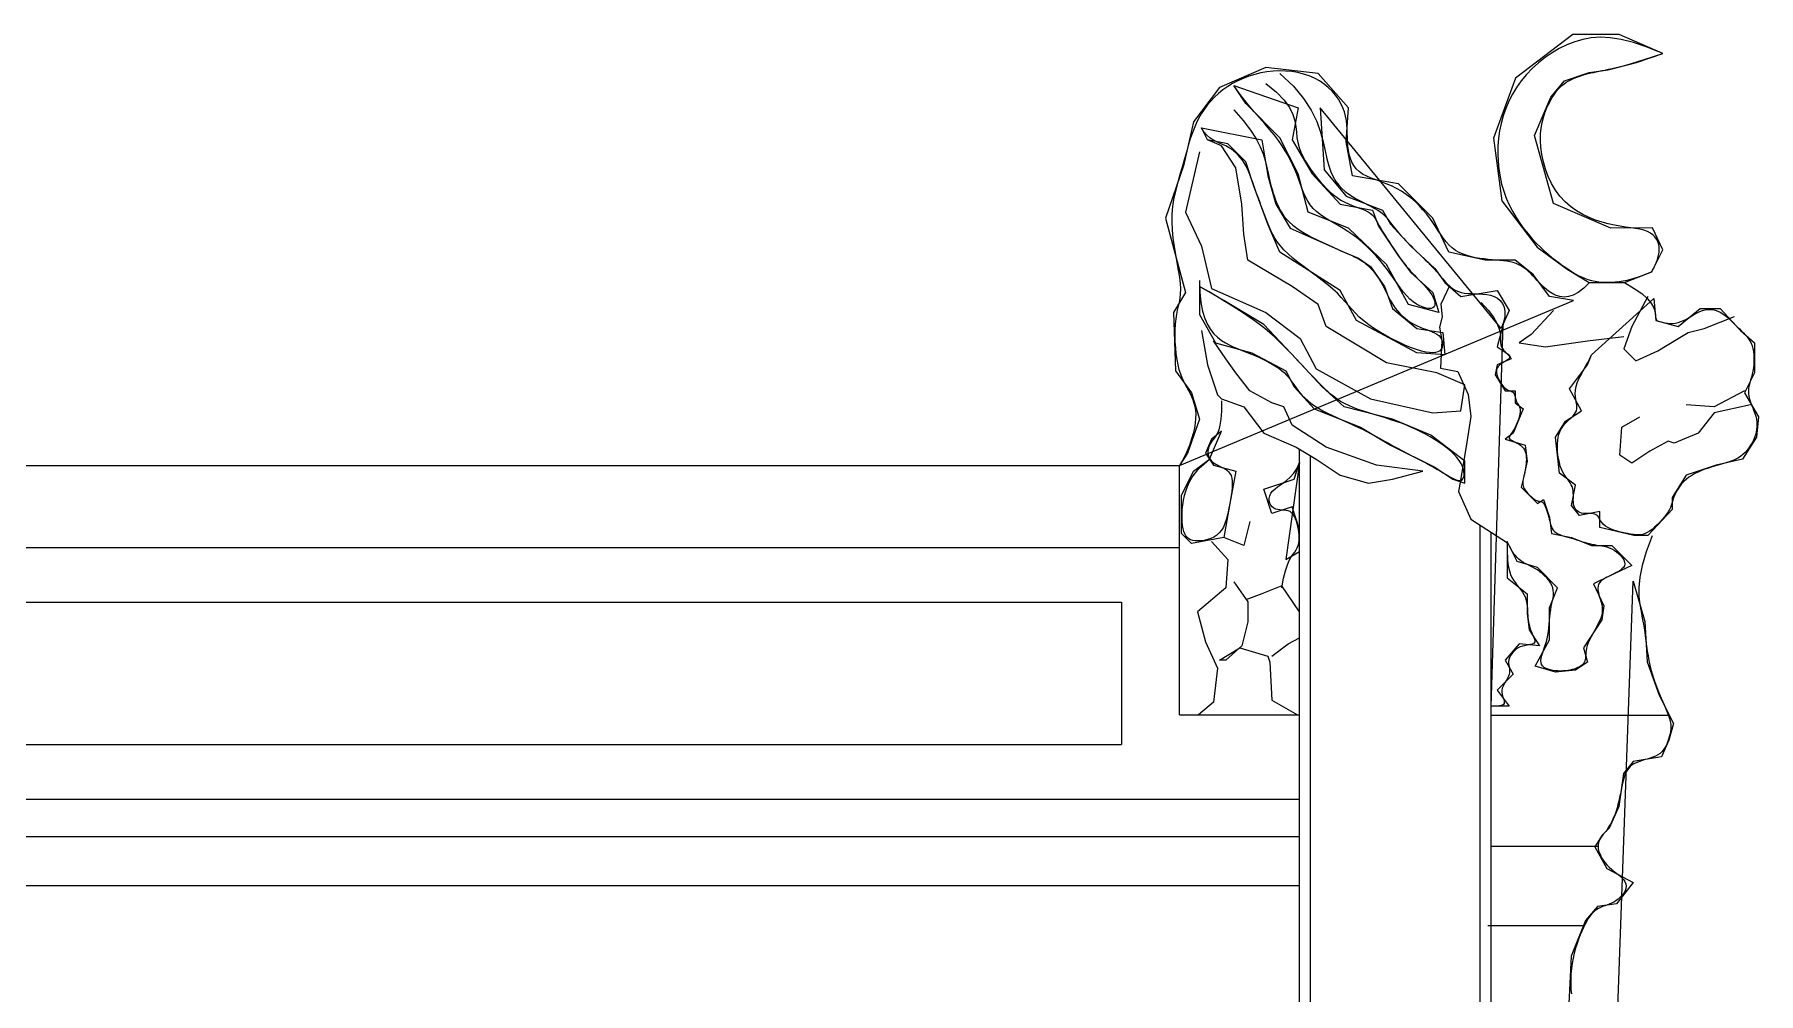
# Model space of a CAD drawing. Header units: metres. Extents: x 1194 to 8847, y 6454 to 12822.
# Drawn here: x 6130 to 7706, y 11945 to 12822 of the extents above; entities that cross this region are included whole.
import ezdxf

# ---------------------------------------------------------------- set-up
doc = ezdxf.new("R2010")
doc.units = ezdxf.units.M
for name, color, linetype in [('3', 3, 'Continuous'), ('4', 4, 'Continuous'), ('7', 7, 'Continuous')]:
    doc.layers.add(name, color=color, linetype=linetype)

msp = doc.modelspace()

# ---------------------------------------------------------------- linework, layer by layer
at = {"layer": '3'}
for p, q in [((7296.49, 11331.21), (7296.49, 12437.01)), ((7451.49, 11310.72), (7451.49, 12373.59)), ((2916.63, 12303.16), (7123.71, 12303.16)), ((7123.71, 12303.16), (7123.71, 12173.16)), ((7176.66, 12200.27), (7286.49, 12200.27)), ((7623.75, 12199.59), (7461.49, 12199.59)), ((2916.63, 12173.16), (7123.71, 12173.16)), ((2753.86, 12123.16), (7286.49, 12123.16)), ((2753.86, 12089.16), (7286.49, 12089.16)), ((7559.27, 12079.8), (7461.49, 12079.8)), ((2753.86, 12044.16), (7286.49, 12044.16)), ((7546.71, 12007.37), (7458.44, 12007.37))]:
    msp.add_line(p, q, dxfattribs=at)
for points in [[(7268.56, 12786.46), (7268.56, 12786.46), (7280.78, 12774.9), (7290.16, 12763.68), (7297.15, 12752.9), (7302.18, 12742.64), (7305.68, 12732.99), (7308.1, 12724.04), (7309.88, 12715.87), (7311.45, 12708.57), (7313.17, 12702.21), (7315.12, 12696.71), (7317.29, 12691.97), (7319.68, 12687.9), (7322.28, 12684.39), (7325.1, 12681.36), (7328.13, 12678.69), (7331.36, 12676.29), (7334.78, 12674.08), (7338.32, 12672.01), (7341.92, 12670.08), (7345.49, 12668.26), (7348.96, 12666.52), (7352.25, 12664.84), (7355.29, 12663.21), (7358.01, 12661.6), (7360.35, 12659.99), (7362.35, 12658.37), (7364.1, 12656.72), (7365.67, 12655.02), (7367.11, 12653.27), (7368.52, 12651.44), (7369.95, 12649.53), (7371.49, 12647.52), (7373.18, 12645.4), (7375.03, 12643.18), (7377.02, 12640.88), (7379.14, 12638.5), (7381.38, 12636.06), (7383.72, 12633.58), (7386.14, 12631.07), (7388.64, 12628.55), (7391.19, 12626.03), (7393.77, 12623.52), (7396.34, 12621.04), (7398.86, 12618.6), (7401.32, 12616.23), (7403.67, 12613.92), (7405.89, 12611.7), (7407.94, 12609.58), (7409.8, 12607.57), (7411.49, 12605.66), (7413.05, 12603.83), (7414.53, 12602.08), (7415.94, 12600.38), (7417.33, 12598.73), (7418.74, 12597.11), (7420.19, 12595.5), (7421.73, 12593.9), (7423.38, 12592.34), (7425.17, 12590.84), (7427.12, 12589.46), (7429.26, 12588.21), (7431.61, 12587.15), (7434.19, 12586.3), (7437.04, 12585.71), (7440.16, 12585.38), (7443.5, 12585.23), (7446.99, 12585.17), (7450.56, 12585.1), (7454.14, 12584.91), (7457.67, 12584.5), (7461.08, 12583.78), (7464.3, 12582.65), (7467.26, 12581.01), (7469.83, 12578.83), (7471.91, 12576.1), (7473.38, 12572.78), (7474.11, 12568.86), (7474, 12564.32), (7472.91, 12559.13), (7470.74, 12553.27), (7305.32, 12755.24), (7308.99, 12698.32), (7329.21, 12674.45), (7362.3, 12661.6), (7369.65, 12648.75), (7388.03, 12628.55), (7410.08, 12608.35), (7419.27, 12595.5), (7433.98, 12582.65), (7467.06, 12588.16), (7478.09, 12569.79), (7470.74, 12553.27)], [(7255.69, 12777.28), (7255.69, 12777.28), (7265.28, 12769.35), (7272.29, 12762.05), (7277.14, 12755.31), (7280.26, 12749.08), (7282.08, 12743.3), (7283.03, 12737.9), (7283.53, 12732.82), (7284.03, 12728.01), (7284.86, 12723.4), (7286.07, 12718.97), (7287.63, 12714.71), (7289.49, 12710.6), (7291.61, 12706.62), (7293.96, 12702.75), (7296.5, 12698.97), (7299.19, 12695.26), (7302.01, 12691.63), (7304.93, 12688.08), (7307.95, 12684.67), (7311.06, 12681.42), (7314.26, 12678.37), (7317.54, 12675.55), (7320.89, 12673.01), (7324.31, 12670.78), (7327.78, 12668.88), (7331.25, 12667.26), (7334.67, 12665.86), (7337.98, 12664.62), (7341.14, 12663.49), (7344.08, 12662.39), (7346.76, 12661.27), (7349.12, 12660.07), (7351.13, 12658.74), (7352.84, 12657.25), (7354.31, 12655.61), (7355.63, 12653.8), (7356.87, 12651.82), (7358.08, 12649.66), (7359.36, 12647.31), (7360.76, 12644.77), (7362.35, 12642.04), (7364.1, 12639.16), (7365.97, 12636.17), (7367.92, 12633.14), (7369.92, 12630.11), (7371.92, 12627.13), (7373.89, 12624.24), (7375.77, 12621.51), (7377.56, 12618.97), (7379.26, 12616.59), (7380.92, 12614.35), (7382.55, 12612.22), (7384.2, 12610.15), (7385.9, 12608.13), (7387.67, 12606.11), (7389.56, 12604.07), (7391.58, 12601.98), (7393.69, 12599.83), (7395.85, 12597.65), (7398.02, 12595.42), (7400.15, 12593.17), (7402.18, 12590.9), (7404.08, 12588.61), (7405.79, 12586.32), (7407.28, 12584.03), (7408.5, 12581.8), (7409.42, 12579.66), (7410.01, 12577.67), (7410.22, 12575.89), (7410.02, 12574.36), (7409.37, 12573.12), (7408.25, 12572.24), (7406.62, 12571.76), (7404.56, 12571.68), (7402.14, 12572.02), (7399.44, 12572.78), (7396.54, 12573.97), (7393.51, 12575.6), (7390.45, 12577.67), (7387.41, 12580.2), (7384.48, 12583.17), (7381.61, 12586.54), (7378.78, 12590.24), (7375.93, 12594.2), (7373.02, 12598.36), (7370.01, 12602.66), (7366.86, 12607.03), (7363.52, 12611.41), (7359.96, 12615.74), (7356.2, 12619.98), (7352.26, 12624.11), (7348.17, 12628.09), (7343.94, 12631.9), (7339.61, 12635.51), (7335.21, 12638.89), (7330.74, 12642.02), (7326.26, 12644.87), (7321.8, 12647.51), (7317.43, 12650.01), (7313.21, 12652.46), (7309.18, 12654.92), (7305.41, 12657.46), (7301.96, 12660.18), (7298.89, 12663.13), (7296.22, 12666.38), (7293.91, 12669.9), (7291.9, 12673.65), (7290.12, 12677.59), (7288.49, 12681.67), (7286.95, 12685.85), (7285.44, 12690.09), (7283.88, 12694.34), (7282.2, 12698.58), (7280.37, 12702.82), (7278.33, 12707.09), (7276.05, 12711.42), (7273.46, 12715.85), (7270.54, 12720.4), (7267.24, 12725.11), (7263.5, 12730), (7259.32, 12735.09), (7254.78, 12740.39), (7249.99, 12745.87), (7245.07, 12751.51), (7240.12, 12757.31), (7235.27, 12763.24), (7230.62, 12769.29), (7226.29, 12775.44), (7285.1, 12755.24), (7279.59, 12725.86), (7297.97, 12694.65), (7323.7, 12667.11), (7353.11, 12661.6), (7358.62, 12646.91), (7377, 12619.37), (7388.03, 12604.68), (7408.25, 12586.32), (7413.76, 12567.96), (7386.19, 12575.3), (7365.97, 12612.03), (7331.05, 12645.08), (7294.29, 12659.76), (7285.1, 12694.65), (7268.56, 12727.7), (7237.31, 12758.92), (7226.29, 12775.44)], [(7226.29, 12753.41), (7226.29, 12753.41), (7234.9, 12743.58), (7241.63, 12734.71), (7246.74, 12726.7), (7250.5, 12719.48), (7253.18, 12712.96), (7255.04, 12707.06), (7256.35, 12701.7), (7257.38, 12696.79), (7258.35, 12692.27), (7259.32, 12688.08), (7260.3, 12684.18), (7261.3, 12680.54), (7262.34, 12677.11), (7263.43, 12673.86), (7264.58, 12670.74), (7265.8, 12667.72), (7267.12, 12664.76), (7268.58, 12661.86), (7270.26, 12659), (7272.2, 12656.17), (7274.47, 12653.37), (7277.13, 12650.59), (7280.25, 12647.83), (7283.88, 12645.08), (7288.04, 12642.33), (7292.64, 12639.61), (7297.53, 12636.96), (7302.56, 12634.4), (7307.59, 12631.98), (7312.48, 12629.71), (7317.08, 12627.64), (7321.25, 12625.8), (7324.88, 12624.2), (7328, 12622.82), (7330.69, 12621.63), (7333, 12620.59), (7335.02, 12619.67), (7336.8, 12618.82), (7338.41, 12618.02), (7339.93, 12617.23), (7341.41, 12616.41), (7342.87, 12615.54), (7344.32, 12614.61), (7345.75, 12613.59), (7347.19, 12612.48), (7348.64, 12611.25), (7350.09, 12609.88), (7351.57, 12608.35), (7353.08, 12606.66), (7354.6, 12604.82), (7356.12, 12602.84), (7357.62, 12600.74), (7359.1, 12598.54), (7360.53, 12596.26), (7361.91, 12593.91), (7363.21, 12591.52), (7364.44, 12589.1), (7365.62, 12586.65), (7366.8, 12584.2), (7368, 12581.73), (7369.28, 12579.26), (7370.67, 12576.8), (7372.21, 12574.36), (7373.94, 12571.94), (7375.89, 12569.55), (7378.04, 12567.21), (7380.37, 12564.95), (7382.86, 12562.79), (7385.47, 12560.77), (7388.2, 12558.9), (7390.99, 12557.21), (7393.85, 12555.72), (7396.73, 12554.45), (7399.59, 12553.34), (7402.38, 12552.35), (7405.07, 12551.4), (7407.59, 12550.43), (7409.92, 12549.39), (7411.99, 12548.22), (7413.76, 12546.84), (7415.19, 12545.23), (7416.27, 12543.44), (7416.98, 12541.54), (7417.32, 12539.61), (7417.27, 12537.73), (7416.82, 12535.96), (7415.96, 12534.38), (7414.68, 12533.07), (7412.97, 12532.1), (7410.83, 12531.48), (7408.24, 12531.23), (7405.22, 12531.35), (7401.75, 12531.86), (7397.84, 12532.77), (7393.47, 12534.09), (7388.64, 12535.83), (7383.38, 12537.98), (7377.79, 12540.51), (7372.02, 12543.36), (7366.2, 12546.46), (7360.47, 12549.76), (7354.95, 12553.21), (7349.8, 12556.75), (7345.14, 12560.31), (7341.07, 12563.85), (7337.46, 12567.39), (7334.18, 12570.93), (7331.05, 12574.5), (7327.92, 12578.11), (7324.64, 12581.78), (7321.03, 12585.53), (7316.96, 12589.38), (7312.31, 12593.33), (7307.19, 12597.37), (7301.76, 12601.46), (7296.21, 12605.56), (7290.68, 12609.65), (7285.34, 12613.69), (7280.36, 12617.66), (7275.91, 12621.51), (7272.11, 12625.23), (7268.9, 12628.85), (7266.2, 12632.39), (7263.93, 12635.9), (7261.98, 12639.4), (7260.27, 12642.94), (7258.72, 12646.56), (7257.22, 12650.28), (7255.72, 12654.13), (7254.2, 12658.08), (7252.68, 12662.09), (7251.17, 12666.11), (7249.7, 12670.11), (7248.26, 12674.03), (7246.89, 12677.84), (7245.58, 12681.49), (7244.36, 12684.95), (7243.19, 12688.22), (7242.05, 12691.33), (7240.91, 12694.27), (7239.74, 12697.07), (7238.52, 12699.74), (7237.21, 12702.29), (7235.78, 12704.75), (7234.22, 12707.11), (7232.5, 12709.38), (7230.64, 12711.54), (7228.62, 12713.59), (7226.45, 12715.5), (7224.11, 12717.27), (7221.61, 12718.9), (7218.93, 12720.36), (7216.1, 12721.67), (7213.16, 12722.94), (7210.18, 12724.29), (7207.22, 12725.86), (7204.34, 12727.78), (7201.62, 12730.17), (7199.11, 12733.16), (7196.88, 12736.88), (7252.02, 12725.86), (7257.53, 12692.81), (7264.88, 12667.11), (7277.75, 12645.08), (7327.37, 12623.04), (7340.24, 12617.53), (7351.27, 12610.19), (7364.13, 12591.83), (7371.49, 12571.63), (7393.54, 12553.27), (7417.44, 12549.6), (7419.27, 12529.4), (7393.54, 12531.24), (7338.4, 12560.61), (7323.7, 12588.16), (7268.56, 12623.04), (7257.53, 12648.75), (7244.67, 12683.63), (7237.31, 12705.67), (7220.77, 12722.19), (7202.39, 12725.86), (7196.88, 12736.88)], [(7195.04, 12714.85), (7182.17, 12659.76), (7196.88, 12628.55), (7206.07, 12589.99), (7255.69, 12567.96), (7286.94, 12544.09), (7301.64, 12516.55), (7351.27, 12489.01), (7408.25, 12476.15), (7433.98, 12477.99), (7437.65, 12501.86), (7411.92, 12512.88), (7365.97, 12522.06), (7310.83, 12555.11), (7303.48, 12575.3), (7279.59, 12591.83), (7239.15, 12615.7), (7235.48, 12639.57), (7233.64, 12667.11), (7228.12, 12700.16), (7215.26, 12720.36), (7202.39, 12725.86)], [(7195.04, 12597.34), (7195.04, 12597.34), (7195.37, 12586.47), (7196.33, 12577.16), (7197.85, 12569.26), (7199.86, 12562.6), (7202.31, 12557.04), (7205.12, 12552.41), (7208.23, 12548.55), (7211.58, 12545.31), (7215.11, 12542.55), (7218.79, 12540.17), (7222.58, 12538.1), (7226.48, 12536.29), (7230.44, 12534.64), (7234.46, 12533.09), (7238.49, 12531.57), (7242.52, 12530.01), (7246.52, 12528.35), (7250.45, 12526.59), (7254.26, 12524.76), (7257.91, 12522.86), (7261.37, 12520.92), (7264.58, 12518.95), (7267.5, 12516.98), (7270.09, 12515.02), (7272.33, 12513.08), (7274.26, 12511.15), (7275.95, 12509.23), (7277.48, 12507.29), (7278.91, 12505.32), (7280.3, 12503.31), (7281.73, 12501.24), (7283.26, 12499.1), (7284.96, 12496.88), (7286.86, 12494.6), (7288.98, 12492.26), (7291.34, 12489.89), (7293.98, 12487.5), (7296.92, 12485.12), (7300.18, 12482.76), (7303.79, 12480.44), (7307.75, 12478.17), (7312.01, 12475.95), (7316.5, 12473.78), (7321.13, 12471.64), (7325.84, 12469.53), (7330.54, 12467.44), (7335.16, 12465.37), (7339.63, 12463.3), (7343.89, 12461.23), (7347.97, 12459.16), (7351.93, 12457.07), (7355.82, 12454.96), (7359.7, 12452.82), (7363.62, 12450.65), (7367.63, 12448.43), (7371.79, 12446.16), (7376.13, 12443.84), (7380.6, 12441.49), (7385.12, 12439.13), (7389.64, 12436.79), (7394.06, 12434.49), (7398.33, 12432.26), (7402.37, 12430.13), (7406.1, 12428.11), (7409.48, 12426.23), (7412.52, 12424.49), (7415.27, 12422.88), (7417.74, 12421.41), (7419.99, 12420.07), (7422.04, 12418.86), (7423.93, 12417.76), (7425.71, 12416.78), (7427.38, 12415.93), (7428.97, 12415.22), (7430.44, 12414.69), (7431.79, 12414.37), (7433.02, 12414.3), (7434.11, 12414.5), (7435.04, 12415.02), (7435.82, 12415.87), (7436.41, 12417.08), (7436.8, 12418.63), (7436.93, 12420.47), (7436.77, 12422.56), (7436.28, 12424.87), (7435.43, 12427.36), (7434.16, 12429.98), (7432.45, 12432.7), (7430.26, 12435.48), (7427.64, 12438.29), (7424.63, 12441.11), (7421.3, 12443.91), (7417.7, 12446.66), (7413.88, 12449.35), (7409.89, 12451.95), (7405.79, 12454.43), (7401.63, 12456.77), (7397.39, 12458.97), (7393.08, 12461.06), (7388.68, 12463.03), (7384.18, 12464.91), (7379.56, 12466.69), (7374.82, 12468.4), (7369.95, 12470.03), (7364.95, 12471.61), (7359.87, 12473.16), (7354.78, 12474.69), (7349.74, 12476.23), (7344.81, 12477.8), (7340.06, 12479.41), (7335.55, 12481.1), (7331.36, 12482.89), (7327.51, 12484.78), (7323.99, 12486.79), (7320.73, 12488.91), (7317.69, 12491.15), (7314.8, 12493.5), (7312.01, 12495.97), (7309.28, 12498.55), (7306.54, 12501.25), (7303.76, 12504.06), (7300.91, 12506.98), (7298, 12510.01), (7295.02, 12513.14), (7291.97, 12516.38), (7288.84, 12519.71), (7285.63, 12523.13), (7282.34, 12526.65), (7278.96, 12530.25), (7275.46, 12533.92), (7271.78, 12537.67), (7267.91, 12541.49), (7263.79, 12545.36), (7259.38, 12549.28), (7254.66, 12553.25), (7249.57, 12557.25), (7244.08, 12561.28), (7238.2, 12565.36), (7231.94, 12569.51), (7225.29, 12573.73), (7218.27, 12578.06), (7210.88, 12582.51), (7203.14, 12587.09), (7195.04, 12591.83), (7195.04, 12566.12), (7209.74, 12540.42), (7242.83, 12531.24), (7274.07, 12514.71), (7281.42, 12500.02), (7299.8, 12479.82), (7342.08, 12463.3), (7369.65, 12446.77), (7410.08, 12426.58), (7426.63, 12415.56), (7437.65, 12411.89), (7437.65, 12432.09), (7406.41, 12455.96), (7371.49, 12470.64), (7327.37, 12481.66), (7307.16, 12500.02), (7283.26, 12525.73), (7253.86, 12556.94), (7217.1, 12578.98), (7195.04, 12591.83)], [(7604.91, 12582.65), (7590.21, 12555.11), (7582.85, 12534.91), (7593.88, 12523.89), (7614.1, 12533.07), (7632.48, 12544.09), (7641.67, 12549.6), (7656.37, 12553.27), (7683.94, 12564.29)], [(7518.52, 12569.79), (7498.31, 12547.76), (7487.28, 12540.42), (7511.17, 12536.74), (7549.77, 12542.25), (7582.85, 12545.93)], [(7196.88, 12551.43), (7202.39, 12520.22), (7211.58, 12492.68), (7215.26, 12489.01), (7235.48, 12481.66), (7253.86, 12457.79), (7283.26, 12444.94), (7301.64, 12433.92), (7323.7, 12419.23), (7349.43, 12411.89), (7371.49, 12415.56), (7399.06, 12422.91), (7356.78, 12428.41), (7310.83, 12444.94), (7279.59, 12465.14), (7272.24, 12481.66), (7261.21, 12485.33), (7240.99, 12496.35), (7228.12, 12512.88), (7218.93, 12525.73), (7207.91, 12542.25)], [(7698.65, 12483.5), (7665.56, 12476.15), (7650.86, 12457.79), (7628.8, 12448.61), (7623.29, 12450.45), (7606.75, 12441.27), (7590.21, 12430.25), (7579.18, 12437.59), (7581.02, 12463.3), (7597.56, 12472.48)], [(7693.13, 12496.35), (7665.56, 12481.66), (7639.83, 12483.5)]]:
    msp.add_lwpolyline(points, dxfattribs=at)
at = {"layer": '4'}
for p, q in [((2863.68, 12428.16), (7176.66, 12428.16)), ((2863.68, 12353.16), (7176.66, 12353.16))]:
    msp.add_line(p, q, dxfattribs=at)
for points in [[(7618.49, 12804.69), (7618.49, 12804.69), (7604.36, 12810.44), (7591.79, 12814.67), (7580.58, 12817.53), (7570.53, 12819.13), (7561.45, 12819.6), (7553.13, 12819.06), (7545.38, 12817.65), (7538.01, 12815.49), (7530.85, 12812.69), (7523.91, 12809.32), (7517.23, 12805.43), (7510.85, 12801.05), (7504.8, 12796.25), (7499.15, 12791.07), (7493.91, 12785.55), (7489.14, 12779.76), (7484.87, 12773.72), (7481.09, 12767.48), (7477.81, 12761.05), (7475, 12754.46), (7472.66, 12747.74), (7470.77, 12740.9), (7469.34, 12733.98), (7468.34, 12726.99), (7467.78, 12719.96), (7467.64, 12712.93), (7467.91, 12705.93), (7468.6, 12699), (7469.7, 12692.15), (7471.21, 12685.45), (7473.12, 12678.9), (7475.41, 12672.56), (7478.1, 12666.45), (7481.11, 12660.58), (7484.39, 12654.98), (7487.89, 12649.65), (7491.55, 12644.62), (7495.3, 12639.9), (7499.09, 12635.49), (7502.87, 12631.42), (7506.57, 12627.7), (7510.19, 12624.3), (7513.72, 12621.18), (7517.16, 12618.34), (7520.51, 12615.72), (7523.75, 12613.31), (7526.88, 12611.08), (7529.9, 12608.99), (7532.81, 12607.02), (7535.65, 12605.18), (7538.44, 12603.48), (7541.23, 12601.92), (7544.07, 12600.52), (7546.98, 12599.29), (7550.01, 12598.23), (7553.19, 12597.35), (7556.56, 12596.67), (7560.08, 12596.18), (7563.72, 12595.87), (7567.44, 12595.74), (7571.19, 12595.79), (7574.95, 12596.01), (7578.67, 12596.39), (7582.31, 12596.94), (7585.83, 12597.63), (7589.2, 12598.44), (7592.39, 12599.33), (7595.36, 12600.26), (7598.07, 12601.19), (7600.5, 12602.08), (7602.6, 12602.89), (7604.35, 12603.59), (7605.73, 12604.14), (7606.78, 12604.6), (7607.58, 12605.02), (7608.2, 12605.46), (7608.7, 12605.97), (7609.15, 12606.62), (7609.62, 12607.47), (7610.17, 12608.57), (7610.87, 12609.97), (7611.66, 12611.64), (7612.49, 12613.54), (7613.31, 12615.64), (7614.05, 12617.9), (7614.67, 12620.28), (7615.09, 12622.75), (7615.28, 12625.26), (7615.16, 12627.77), (7614.73, 12630.25), (7613.96, 12632.65), (7612.84, 12634.93), (7611.33, 12637.06), (7609.43, 12638.98), (7607.12, 12640.67), (7604.38, 12642.07), (7601.2, 12643.17), (7597.59, 12644.03), (7593.6, 12644.73), (7589.23, 12645.37), (7584.53, 12646.03), (7579.52, 12646.78), (7574.23, 12647.72), (7568.69, 12648.94), (7562.94, 12650.5), (7557.06, 12652.45), (7551.15, 12654.83), (7545.3, 12657.66), (7539.62, 12660.98), (7534.19, 12664.83), (7529.12, 12669.23), (7524.49, 12674.22), (7520.4, 12679.81), (7516.84, 12685.89), (7513.83, 12692.33), (7511.34, 12699), (7509.38, 12705.76), (7507.94, 12712.49), (7507.02, 12719.06), (7506.61, 12725.33), (7506.7, 12731.19), (7507.22, 12736.64), (7508.12, 12741.7), (7509.31, 12746.36), (7510.74, 12750.66), (7512.34, 12754.6), (7514.04, 12758.2), (7515.76, 12761.48), (7517.46, 12764.44), (7519.15, 12767.12), (7520.84, 12769.53), (7522.57, 12771.71), (7524.36, 12773.67), (7526.23, 12775.44), (7528.21, 12777.05), (7530.32, 12778.51), (7532.57, 12779.86), (7534.96, 12781.09), (7537.44, 12782.21), (7539.99, 12783.24), (7542.57, 12784.16), (7545.17, 12785), (7547.75, 12785.74), (7550.28, 12786.41), (7552.75, 12786.99), (7555.18, 12787.53), (7557.65, 12788.04), (7560.19, 12788.54), (7562.86, 12789.07), (7565.72, 12789.65), (7568.8, 12790.29), (7572.17, 12791.04), (7575.89, 12791.91), (7580.02, 12792.94), (7584.66, 12794.18), (7589.9, 12795.65), (7595.82, 12797.4), (7602.5, 12799.46), (7610.03, 12801.88), (7618.49, 12804.69), (7578.56, 12822.14), (7536.14, 12822.14), (7483.73, 12782.25), (7463.77, 12727.41), (7471.26, 12670.07), (7503.7, 12627.68), (7531.15, 12607.74), (7551.11, 12595.28), (7583.55, 12595.28), (7608.51, 12605.25), (7608.51, 12605.25), (7618.49, 12625.19), (7609.18, 12645.52), (7571.08, 12645.14), (7518.67, 12667.57), (7501.2, 12729.9), (7516.18, 12764.8), (7528.65, 12779.76), (7551.11, 12787.24), (7568.58, 12789.73), (7594.59, 12796.63), (7618.49, 12804.69)], [(7551.61, 12595.5), (7551.61, 12595.5), (7546.26, 12590.13), (7541.26, 12586.3), (7536.58, 12583.82), (7532.23, 12582.49), (7528.2, 12582.15), (7524.47, 12582.59), (7521.04, 12583.63), (7517.91, 12585.1), (7515.06, 12586.81), (7512.46, 12588.71), (7510.07, 12590.75), (7507.84, 12592.9), (7505.75, 12595.1), (7503.74, 12597.32), (7501.78, 12599.5), (7499.84, 12601.62), (7497.87, 12603.63), (7495.85, 12605.51), (7493.77, 12607.25), (7491.61, 12608.85), (7489.34, 12610.29), (7486.96, 12611.56), (7484.44, 12612.65), (7481.76, 12613.56), (7478.92, 12614.27), (7475.92, 12614.81), (7472.77, 12615.24), (7469.47, 12615.58), (7466.05, 12615.88), (7462.51, 12616.18), (7458.86, 12616.51), (7455.11, 12616.92), (7451.29, 12617.44), (7447.42, 12618.11), (7443.56, 12618.96), (7439.76, 12620.02), (7436.06, 12621.32), (7432.5, 12622.9), (7429.14, 12624.79), (7426.01, 12627.02), (7423.16, 12629.61), (7420.52, 12632.52), (7418.04, 12635.72), (7415.64, 12639.15), (7413.25, 12642.76), (7410.81, 12646.51), (7408.24, 12650.36), (7405.49, 12654.26), (7402.49, 12658.15), (7399.24, 12662), (7395.76, 12665.75), (7392.05, 12669.37), (7388.12, 12672.79), (7383.99, 12675.99), (7379.67, 12678.9), (7375.16, 12681.49), (7370.5, 12683.73), (7365.75, 12685.69), (7361.02, 12687.46), (7356.4, 12689.14), (7351.98, 12690.82), (7347.85, 12692.59), (7344.11, 12694.55), (7340.85, 12696.79), (7338.14, 12699.38), (7335.95, 12702.3), (7334.22, 12705.49), (7332.89, 12708.92), (7331.9, 12712.53), (7331.2, 12716.29), (7330.73, 12720.13), (7330.44, 12724.03), (7330.25, 12727.93), (7330.11, 12731.83), (7329.94, 12735.73), (7329.67, 12739.64), (7329.23, 12743.54), (7328.54, 12747.44), (7327.54, 12751.34), (7326.15, 12755.24), (7324.31, 12759.14), (7322.04, 12762.98), (7319.34, 12766.72), (7316.23, 12770.31), (7312.74, 12773.71), (7308.87, 12776.85), (7304.66, 12779.68), (7300.11, 12782.17), (7295.25, 12784.27), (7290.13, 12785.96), (7284.79, 12787.27), (7279.28, 12788.18), (7273.66, 12788.7), (7267.98, 12788.84), (7262.28, 12788.6), (7256.61, 12787.99), (7251.03, 12787), (7245.56, 12785.66), (7240.23, 12784), (7235.05, 12782.02), (7230.07, 12779.76), (7225.29, 12777.23), (7220.76, 12774.46), (7216.48, 12771.46), (7212.49, 12768.26), (7208.78, 12764.87), (7205.34, 12761.3), (7202.16, 12757.54), (7199.25, 12753.61), (7196.58, 12749.51), (7194.16, 12745.26), (7191.98, 12740.86), (7190.02, 12736.31), (7188.24, 12731.63), (7186.61, 12726.8), (7185.08, 12721.85), (7183.61, 12716.76), (7182.15, 12711.55), (7180.67, 12706.22), (7179.11, 12700.77), (7177.46, 12695.2), (7175.77, 12689.49), (7174.14, 12683.62), (7172.64, 12677.55), (7171.35, 12671.27), (7170.37, 12664.75), (7169.76, 12657.97), (7169.61, 12650.89), (7169.98, 12643.53), (7170.77, 12635.98), (7171.85, 12628.39), (7173.1, 12620.9), (7174.39, 12613.64), (7175.6, 12606.74), (7176.6, 12600.34), (7177.27, 12594.58), (7177.52, 12589.55), (7177.38, 12585.12), (7176.96, 12581.14), (7176.32, 12577.45), (7175.55, 12573.86), (7174.73, 12570.23), (7173.95, 12566.37), (7173.29, 12562.14), (7172.82, 12557.42), (7172.54, 12552.28), (7172.47, 12546.86), (7172.6, 12541.3), (7172.93, 12535.72), (7173.46, 12530.26), (7174.2, 12525.05), (7175.13, 12520.22), (7176.26, 12515.88), (7177.55, 12511.98), (7178.96, 12508.45), (7180.45, 12505.22), (7181.99, 12502.23), (7183.53, 12499.39), (7185.03, 12496.64), (7186.46, 12493.9), (7187.78, 12491.11), (7188.95, 12488.23), (7189.94, 12485.21), (7190.71, 12482.02), (7191.25, 12478.63), (7191.5, 12474.99), (7191.45, 12471.06), (7191.06, 12466.82), (7190.3, 12462.24), (7189.2, 12457.39), (7187.77, 12452.38), (7186.04, 12447.3), (7184.04, 12442.24), (7181.8, 12437.3), (7179.33, 12432.58), (7176.66, 12428.16), (7536.9, 12578.98), (7514.85, 12582.65), (7500.14, 12602.84), (7483.6, 12615.7), (7456.03, 12615.7), (7422.95, 12623.04), (7408.25, 12654.26), (7377, 12685.47), (7334.73, 12692.81), (7329.21, 12724.03), (7331.05, 12755.24), (7303.48, 12786.46), (7255.69, 12791.97), (7213.42, 12773.6), (7189.53, 12742.39), (7180.34, 12702), (7163.79, 12654.26), (7182.17, 12586.32), (7171.15, 12567.96), (7172.98, 12514.71), (7187.69, 12494.51), (7195.04, 12470.64), (7184.01, 12439.43), (7176.66, 12428.16)], [(7583.55, 12595.28), (7583.55, 12595.28), (7592.46, 12590.06), (7599.24, 12585.26), (7604.18, 12580.88), (7607.58, 12576.94), (7609.75, 12573.44), (7610.97, 12570.39), (7611.56, 12567.79), (7611.8, 12565.66), (7611.96, 12564), (7612.12, 12562.73), (7612.33, 12561.8), (7612.62, 12561.13), (7613.06, 12560.66), (7613.68, 12560.31), (7614.52, 12560.01), (7615.63, 12559.7), (7617.05, 12559.32), (7618.74, 12558.91), (7620.67, 12558.52), (7622.79, 12558.2), (7625.07, 12558.02), (7627.48, 12558.02), (7629.96, 12558.25), (7632.48, 12558.78), (7635.01, 12559.63), (7637.53, 12560.74), (7640.04, 12562.05), (7642.55, 12563.48), (7645.04, 12564.96), (7647.51, 12566.4), (7649.96, 12567.73), (7652.39, 12568.88), (7654.79, 12569.78), (7657.16, 12570.42), (7659.51, 12570.78), (7661.85, 12570.87), (7664.17, 12570.66), (7666.48, 12570.17), (7668.78, 12569.37), (7671.08, 12568.26), (7673.37, 12566.85), (7675.66, 12565.19), (7677.92, 12563.32), (7680.15, 12561.3), (7682.34, 12559.2), (7684.47, 12557.08), (7686.54, 12554.98), (7688.54, 12552.96), (7690.44, 12551.08), (7692.25, 12549.28), (7693.94, 12547.53), (7695.51, 12545.77), (7696.93, 12543.96), (7698.19, 12542.03), (7699.28, 12539.95), (7700.18, 12537.66), (7700.88, 12535.13), (7701.39, 12532.39), (7701.72, 12529.5), (7701.86, 12526.49), (7701.83, 12523.43), (7701.64, 12520.36), (7701.29, 12517.34), (7700.79, 12514.41), (7700.15, 12511.6), (7699.44, 12508.92), (7698.7, 12506.33), (7698, 12503.81), (7697.39, 12501.33), (7696.96, 12498.87), (7696.74, 12496.4), (7696.81, 12493.9), (7697.2, 12491.35), (7697.86, 12488.76), (7698.72, 12486.13), (7699.72, 12483.5), (7700.77, 12480.86), (7701.81, 12478.24), (7702.76, 12475.64), (7703.55, 12473.09), (7704.12, 12470.59), (7704.48, 12468.14), (7704.61, 12465.73), (7704.54, 12463.34), (7704.27, 12460.96), (7703.81, 12458.59), (7703.15, 12456.21), (7702.32, 12453.81), (7701.32, 12451.39), (7700.14, 12448.98), (7698.79, 12446.6), (7697.27, 12444.29), (7695.57, 12442.08), (7693.71, 12440), (7691.67, 12438.09), (7689.46, 12436.37), (7687.07, 12434.87), (7684.54, 12433.57), (7681.85, 12432.42), (7679.04, 12431.4), (7676.11, 12430.46), (7673.09, 12429.57), (7669.97, 12428.7), (7666.79, 12427.8), (7663.55, 12426.85), (7660.29, 12425.83), (7657.04, 12424.72), (7653.85, 12423.52), (7650.74, 12422.2), (7647.75, 12420.74), (7644.92, 12419.15), (7642.28, 12417.4), (7639.87, 12415.48), (7637.68, 12413.43), (7635.72, 12411.29), (7633.97, 12409.1), (7632.44, 12406.89), (7631.12, 12404.7), (7630.01, 12402.58), (7629.11, 12400.57), (7628.39, 12398.68), (7627.81, 12396.89), (7627.29, 12395.16), (7626.77, 12393.45), (7626.18, 12391.71), (7625.45, 12389.89), (7624.51, 12387.96), (7623.29, 12385.88), (7621.75, 12383.61), (7619.92, 12381.21), (7617.88, 12378.75), (7615.67, 12376.31), (7613.36, 12373.96), (7611.01, 12371.76), (7608.68, 12369.79), (7606.44, 12368.13), (7604.32, 12366.82), (7602.29, 12365.85), (7600.3, 12365.19), (7598.28, 12364.8), (7596.2, 12364.66), (7593.99, 12364.73), (7591.6, 12364.98), (7588.98, 12365.37), (7586.1, 12365.89), (7583.02, 12366.52), (7579.85, 12367.27), (7576.69, 12368.13), (7573.62, 12369.1), (7570.76, 12370.19), (7568.19, 12371.4), (7566.01, 12372.72), (7564.28, 12374.14), (7562.95, 12375.63), (7561.91, 12377.14), (7561.07, 12378.61), (7560.32, 12379.99), (7559.59, 12381.24), (7558.76, 12382.3), (7557.73, 12383.12), (7556.45, 12383.68), (7554.94, 12384.01), (7553.25, 12384.17), (7551.45, 12384.23), (7549.6, 12384.25), (7547.74, 12384.28), (7545.94, 12384.4), (7544.26, 12384.65), (7542.73, 12385.1), (7541.38, 12385.73), (7540.21, 12386.56), (7539.2, 12387.56), (7538.37, 12388.73), (7537.71, 12390.08), (7537.22, 12391.57), (7536.9, 12393.22), (7536.75, 12395.01), (7536.71, 12396.91), (7536.73, 12398.89), (7536.75, 12400.91), (7536.71, 12402.95), (7536.56, 12404.97), (7536.23, 12406.94), (7535.68, 12408.83), (7534.86, 12410.62), (7533.8, 12412.35), (7532.58, 12414.08), (7531.24, 12415.87), (7529.84, 12417.77), (7528.44, 12419.85), (7527.1, 12422.15), (7525.88, 12424.74), (7524.81, 12427.65), (7523.93, 12430.83), (7523.22, 12434.2), (7522.7, 12437.67), (7522.36, 12441.17), (7522.21, 12444.62), (7522.26, 12447.95), (7522.51, 12451.06), (7522.95, 12453.9), (7523.58, 12456.49), (7524.38, 12458.83), (7525.34, 12460.97), (7526.44, 12462.91), (7527.68, 12464.7), (7529.02, 12466.35), (7530.47, 12467.89), (7532, 12469.34), (7533.55, 12470.74), (7535.06, 12472.12), (7536.48, 12473.51), (7537.74, 12474.95), (7538.78, 12476.45), (7539.55, 12478.07), (7539.97, 12479.82), (7540.02, 12481.75), (7539.78, 12483.85), (7539.39, 12486.12), (7538.95, 12488.58), (7538.6, 12491.23), (7538.44, 12494.07), (7538.6, 12497.1), (7539.2, 12500.33), (7540.32, 12503.75), (7541.88, 12507.32), (7543.75, 12511.01), (7545.81, 12514.75), (7547.93, 12518.51), (7549.99, 12522.23), (7551.87, 12525.88), (7553.45, 12529.4), (7610.42, 12580.81), (7612.26, 12560.61), (7612.26, 12560.61), (7632.48, 12555.11), (7652.7, 12571.63), (7671.08, 12571.63), (7689.46, 12551.43), (7702.32, 12540.42), (7702.32, 12512.88), (7693.13, 12494.51), (7706, 12472.48), (7704.16, 12454.12), (7691.29, 12433.92), (7667.4, 12428.41), (7639.83, 12419.23), (7626.96, 12399.04), (7626.96, 12388.02), (7604.91, 12364.15), (7592.04, 12364.15), (7560.8, 12371.49), (7560.8, 12386.18), (7542.42, 12382.51), (7535.07, 12391.69), (7538.74, 12410.05), (7524.04, 12421.07), (7520.36, 12454.12), (7529.55, 12468.81), (7544.26, 12477.99), (7533.23, 12498.19), (7549.77, 12520.22), (7553.45, 12529.4)], [(7608.67, 12363.79), (7608.67, 12363.79), (7603.17, 12349.35), (7599.51, 12336.82), (7597.41, 12325.97), (7596.56, 12316.55), (7596.66, 12308.35), (7597.44, 12301.13), (7598.58, 12294.67), (7599.79, 12288.72), (7600.84, 12283.09), (7601.72, 12277.73), (7602.46, 12272.61), (7603.12, 12267.71), (7603.73, 12263), (7604.35, 12258.47), (7605.01, 12254.08), (7605.77, 12249.82), (7606.65, 12245.67), (7607.65, 12241.61), (7608.77, 12237.65), (7609.98, 12233.77), (7611.27, 12229.98), (7612.64, 12226.27), (7614.07, 12222.63), (7615.55, 12219.07), (7617.05, 12215.58), (7618.55, 12212.17), (7620.01, 12208.85), (7621.39, 12205.64), (7622.64, 12202.55), (7623.75, 12199.59), (7624.65, 12196.77), (7625.32, 12194.11), (7625.74, 12191.61), (7625.91, 12189.26), (7625.87, 12187.04), (7625.64, 12184.93), (7625.26, 12182.9), (7624.76, 12180.93), (7624.17, 12179.01), (7623.51, 12177.1), (7622.81, 12175.21), (7622.04, 12173.33), (7621.17, 12171.5), (7620.16, 12169.73), (7618.99, 12168.05), (7617.61, 12166.47), (7615.99, 12165.02), (7614.1, 12163.72), (7611.92, 12162.57), (7609.51, 12161.57), (7606.94, 12160.66), (7604.27, 12159.83), (7601.6, 12159.02), (7598.97, 12158.22), (7596.48, 12157.39), (7594.18, 12156.48), (7592.14, 12155.48), (7590.34, 12154.34), (7588.77, 12153.06), (7587.39, 12151.6), (7586.18, 12149.93), (7585.11, 12148.04), (7584.17, 12145.89), (7583.31, 12143.46), (7582.53, 12140.74), (7581.8, 12137.77), (7581.1, 12134.62), (7580.42, 12131.34), (7579.73, 12127.99), (7579.04, 12124.63), (7578.3, 12121.33), (7577.52, 12118.13), (7576.67, 12115.1), (7575.77, 12112.23), (7574.83, 12109.55), (7573.85, 12107.05), (7572.86, 12104.74), (7571.87, 12102.61), (7570.88, 12100.68), (7569.91, 12098.96), (7568.98, 12097.42), (7568.07, 12096.06), (7567.2, 12094.83), (7566.34, 12093.71), (7565.5, 12092.65), (7564.67, 12091.63), (7563.85, 12090.61), (7563.03, 12089.55), (7562.22, 12088.43), (7561.45, 12087.23), (7560.74, 12085.95), (7560.14, 12084.57), (7559.67, 12083.1), (7559.37, 12081.51), (7559.27, 12079.8), (7559.41, 12077.97), (7559.82, 12076.01), (7560.49, 12073.94), (7561.41, 12071.8), (7562.58, 12069.6), (7563.99, 12067.4), (7565.62, 12065.2), (7567.48, 12063.05), (7569.55, 12060.97), (7571.81, 12058.98), (7574.17, 12057.07), (7576.53, 12055.21), (7578.79, 12053.37), (7580.84, 12051.53), (7582.59, 12049.67), (7583.93, 12047.76), (7584.76, 12045.77), (7585.01, 12043.69), (7584.72, 12041.56), (7583.97, 12039.42), (7582.82, 12037.31), (7581.34, 12035.3), (7579.62, 12033.41), (7577.72, 12031.7), (7575.71, 12030.21), (7573.66, 12028.98), (7571.59, 12027.97), (7569.52, 12027.12), (7567.47, 12026.37), (7565.45, 12025.67), (7563.49, 12024.97), (7561.59, 12024.21), (7559.77, 12023.34), (7558.06, 12022.3), (7556.42, 12021.08), (7554.86, 12019.65), (7553.35, 12018), (7551.87, 12016.12), (7550.4, 12013.98), (7548.94, 12011.57), (7547.46, 12008.87), (7545.95, 12005.87), (7544.44, 12002.58), (7542.94, 11999.02), (7541.48, 11995.21), (7540.1, 11991.16), (7538.8, 11986.89), (7537.63, 11982.41), (7536.6, 11977.75), (7535.73, 11972.93), (7535.06, 11968.03), (7534.58, 11963.13), (7534.33, 11958.31), (7534.32, 11953.66), (7534.56, 11949.26), (7535.07, 11945.21)], [(7542.34, 10957.67), (7591.28, 12322.55), (7602.15, 12285.64), (7604.32, 12248.74), (7615.18, 12218.35), (7628.22, 12192.3), (7623.88, 12177.1), (7617.36, 12161.91), (7591.28, 12157.57), (7582.59, 12146.71), (7578.24, 12116.32), (7569.55, 12096.78), (7563.03, 12090.27), (7556.51, 12079.42), (7567.38, 12059.88), (7591.28, 12046.86), (7576.07, 12027.32), (7558.69, 12025.15), (7547.82, 12012.12), (7534.78, 11979.56), (7532.61, 11936.15)]]:
    msp.add_lwpolyline(points, dxfattribs=at)
at = {"layer": '7'}
for p, q in [((7286.49, 11299.05), (7286.49, 12443.01)), ((7176.66, 12200.27), (7176.66, 12428.16)), ((7461.49, 11302.55), (7461.49, 12367.17))]:
    msp.add_line(p, q, dxfattribs=at)
for points in [[(7423.38, 12592.34), (7415.74, 12575.69), (7416.68, 12563.96), (7414.33, 12554.57), (7416.63, 12542.49), (7415.27, 12517.02), (7431.24, 12514.21), (7440.64, 12493.09), (7442.99, 12472.91), (7439.23, 12449.44), (7433.56, 12414.4), (7431.71, 12404.38), (7442.99, 12379.04), (7476.44, 12357.57)], [(7452.36, 12577.14), (7452.36, 12577.14), (7458.91, 12570.03), (7463.62, 12563.79), (7466.79, 12558.35), (7468.73, 12553.63), (7469.74, 12549.57), (7470.13, 12546.09), (7470.2, 12543.11), (7470.28, 12540.57), (7470.59, 12538.39), (7471.15, 12536.53), (7471.9, 12534.96), (7472.79, 12533.63), (7473.75, 12532.51), (7474.74, 12531.55), (7475.69, 12530.74), (7476.56, 12530.01), (7477.29, 12529.35), (7477.86, 12528.74), (7478.27, 12528.16), (7478.51, 12527.6), (7478.56, 12527.06), (7478.41, 12526.53), (7478.05, 12525.98), (7477.48, 12525.42), (7476.68, 12524.83), (7475.7, 12524.21), (7474.6, 12523.56), (7473.42, 12522.86), (7472.2, 12522.12), (7471.01, 12521.33), (7469.9, 12520.5), (7468.9, 12519.61), (7468.07, 12518.66), (7467.41, 12517.65), (7466.92, 12516.58), (7466.6, 12515.44), (7466.46, 12514.23), (7466.49, 12512.94), (7466.69, 12511.57), (7467.06, 12510.12), (7467.6, 12508.59), (7468.3, 12507.02), (7469.12, 12505.44), (7470.05, 12503.89), (7471.06, 12502.41), (7472.14, 12501.04), (7473.27, 12499.82), (7474.41, 12498.8), (7475.56, 12497.99), (7476.69, 12497.35), (7477.78, 12496.85), (7478.82, 12496.43), (7479.78, 12496.03), (7480.66, 12495.61), (7481.43, 12495.12), (7482.07, 12494.51), (7482.58, 12493.74), (7482.98, 12492.84), (7483.29, 12491.82), (7483.56, 12490.73), (7483.82, 12489.59), (7484.1, 12488.45), (7484.42, 12487.32), (7484.83, 12486.25), (7485.34, 12485.25), (7485.91, 12484.3), (7486.51, 12483.35), (7487.09, 12482.35), (7487.59, 12481.27), (7487.97, 12480.05), (7488.19, 12478.67), (7488.2, 12477.07), (7487.96, 12475.23), (7487.5, 12473.2), (7486.85, 12471.04), (7486.05, 12468.81), (7485.14, 12466.58), (7484.15, 12464.42), (7483.11, 12462.39), (7482.07, 12460.55), (7481.06, 12458.95), (7480.12, 12457.58), (7479.31, 12456.4), (7478.66, 12455.38), (7478.23, 12454.49), (7478.06, 12453.7), (7478.21, 12452.98), (7478.7, 12452.28), (7479.58, 12451.59), (7480.77, 12450.88), (7482.21, 12450.14), (7483.79, 12449.34), (7485.45, 12448.47), (7487.1, 12447.51), (7488.66, 12446.44), (7490.04, 12445.24), (7491.17, 12443.91), (7492.07, 12442.45), (7492.76, 12440.88), (7493.25, 12439.2), (7493.57, 12437.44), (7493.74, 12435.61), (7493.78, 12433.71), (7493.71, 12431.78), (7493.56, 12429.82), (7493.33, 12427.85), (7493.04, 12425.89), (7492.72, 12423.98), (7492.36, 12422.12), (7491.99, 12420.33), (7491.62, 12418.65), (7491.26, 12417.09), (7490.94, 12415.67), (7490.67, 12414.35), (7490.49, 12413.12), (7490.42, 12411.93), (7490.49, 12410.75), (7490.74, 12409.56), (7491.19, 12408.32), (7491.87, 12406.99), (7492.8, 12405.57), (7493.93, 12404.08), (7495.22, 12402.57), (7496.62, 12401.1), (7498.08, 12399.72), (7499.54, 12398.47), (7500.96, 12397.41), (7502.29, 12396.59), (7503.48, 12396.03), (7504.55, 12395.68), (7505.51, 12395.47), (7506.39, 12395.33), (7507.19, 12395.16), (7507.93, 12394.91), (7508.64, 12394.49), (7509.33, 12393.83), (7510.02, 12392.88), (7510.7, 12391.65), (7511.37, 12390.2), (7512.01, 12388.55), (7512.63, 12386.77), (7513.21, 12384.88), (7513.75, 12382.94), (7514.24, 12380.98), (7514.67, 12379.05), (7515.09, 12377.16), (7515.53, 12375.34), (7516.04, 12373.6), (7516.64, 12371.96), (7517.38, 12370.44), (7518.3, 12369.05), (7519.44, 12367.82), (7520.83, 12366.76), (7522.44, 12365.83), (7524.25, 12365.02), (7526.22, 12364.3), (7528.32, 12363.64), (7530.51, 12363), (7532.77, 12362.37), (7535.07, 12361.7), (7537.36, 12360.99), (7539.66, 12360.24), (7541.96, 12359.47), (7544.26, 12358.72), (7546.55, 12357.99), (7548.85, 12357.31), (7551.15, 12356.71), (7553.45, 12356.19), (7555.74, 12355.78), (7558.04, 12355.44), (7560.34, 12355.11), (7562.64, 12354.74), (7564.93, 12354.29), (7567.23, 12353.7), (7569.53, 12352.92), (7571.83, 12351.91), (7574.11, 12350.63), (7576.32, 12349.11), (7578.38, 12347.42), (7580.21, 12345.6), (7581.74, 12343.71), (7582.9, 12341.8), (7583.6, 12339.92), (7583.77, 12338.14), (7583.37, 12336.49), (7582.45, 12334.96), (7581.1, 12333.55), (7579.41, 12332.25), (7577.45, 12331.03), (7575.33, 12329.88), (7573.12, 12328.78), (7570.91, 12327.73), (7568.77, 12326.71), (7566.76, 12325.69), (7564.91, 12324.63), (7563.25, 12323.53), (7561.82, 12322.33), (7560.65, 12321.02), (7559.79, 12319.57), (7559.27, 12317.94), (7559.1, 12316.13), (7559.23, 12314.15), (7559.61, 12312.05), (7560.15, 12309.87), (7560.79, 12307.65), (7561.46, 12305.42), (7562.1, 12303.23), (7562.64, 12301.11), (7563.01, 12299.09), (7563.2, 12297.15), (7563.21, 12295.25), (7563.02, 12293.34), (7562.63, 12291.39), (7562.03, 12289.36), (7561.22, 12287.21), (7560.18, 12284.89), (7558.93, 12282.39), (7557.52, 12279.74), (7556.01, 12276.98), (7554.48, 12274.18), (7552.99, 12271.38), (7551.61, 12268.62), (7550.41, 12265.97), (7549.46, 12263.47), (7548.81, 12261.16), (7548.4, 12259.03), (7548.17, 12257.08), (7548.05, 12255.28), (7547.97, 12253.63), (7547.87, 12252.11), (7547.68, 12250.7), (7547.32, 12249.39), (7546.75, 12248.17), (7545.96, 12247.04), (7544.97, 12245.99), (7543.8, 12245.03), (7542.45, 12244.16), (7540.94, 12243.37), (7539.29, 12242.66), (7537.52, 12242.05), (7535.62, 12241.52), (7533.63, 12241.08), (7531.55, 12240.73), (7529.4, 12240.48), (7527.19, 12240.33), (7524.94, 12240.28), (7522.66, 12240.34), (7520.36, 12240.52), (7518.07, 12240.81), (7515.85, 12241.23), (7513.74, 12241.82), (7511.82, 12242.58), (7510.15, 12243.55), (7508.77, 12244.73), (7507.77, 12246.17), (7507.19, 12247.86), (7507.08, 12249.84), (7507.36, 12252.07), (7507.97, 12254.55), (7508.8, 12257.23), (7509.77, 12260.11), (7510.81, 12263.14), (7511.81, 12266.31), (7512.7, 12269.59), (7513.41, 12272.95), (7513.96, 12276.37), (7514.39, 12279.82), (7514.73, 12283.25), (7515.03, 12286.63), (7515.33, 12289.94), (7515.66, 12293.15), (7516.07, 12296.21), (7516.58, 12299.11), (7517.14, 12301.86), (7517.68, 12304.49), (7518.14, 12307), (7518.46, 12309.43), (7518.57, 12311.79), (7518.41, 12314.11), (7517.91, 12316.41), (7517.03, 12318.7), (7515.8, 12320.97), (7514.26, 12323.18), (7512.47, 12325.32), (7510.49, 12327.36), (7508.35, 12329.28), (7506.11, 12331.04), (7503.82, 12332.63), (7501.53, 12334.03), (7499.25, 12335.28), (7497.01, 12336.43), (7494.82, 12337.53), (7492.71, 12338.62), (7490.68, 12339.77), (7488.76, 12341.02), (7486.97, 12342.42), (7485.32, 12344), (7483.81, 12345.73), (7482.45, 12347.53), (7481.23, 12349.35), (7480.15, 12351.12), (7479.22, 12352.79), (7478.43, 12354.3), (7477.78, 12355.58), (7477.28, 12356.58), (7476.9, 12357.26), (7476.62, 12357.6), (7476.44, 12357.57), (7476.33, 12357.13), (7476.27, 12356.27), (7476.25, 12354.94), (7476.25, 12353.13), (7476.26, 12350.83), (7476.3, 12348.1), (7476.41, 12345.06), (7476.63, 12341.81), (7477, 12338.44), (7477.54, 12335.06), (7478.3, 12331.76), (7479.31, 12328.65), (7480.59, 12325.8), (7482.09, 12323.2), (7483.73, 12320.8), (7485.44, 12318.55), (7487.15, 12316.42), (7488.79, 12314.36), (7490.29, 12312.33), (7491.57, 12310.29), (7492.58, 12308.2), (7493.34, 12306.06), (7493.9, 12303.9), (7494.29, 12301.72), (7494.54, 12299.54), (7494.71, 12297.38), (7494.83, 12295.24), (7494.94, 12293.15), (7495.07, 12291.11), (7495.24, 12289.13), (7495.46, 12287.18), (7495.74, 12285.27), (7496.09, 12283.39), (7496.53, 12281.53), (7497.06, 12279.69), (7497.69, 12277.85), (7498.43, 12276.02), (7499.21, 12274.22), (7499.97, 12272.49), (7500.64, 12270.85), (7501.15, 12269.34), (7501.44, 12268), (7501.43, 12266.84), (7501.06, 12265.92), (7500.28, 12265.23), (7499.14, 12264.74), (7497.69, 12264.38), (7496.01, 12264.08), (7494.15, 12263.78), (7492.19, 12263.42), (7490.18, 12262.93), (7488.2, 12262.24), (7486.29, 12261.32), (7484.5, 12260.17), (7482.86, 12258.83), (7481.38, 12257.35), (7480.11, 12255.75), (7479.07, 12254.07), (7478.28, 12252.35), (7477.78, 12250.62), (7477.58, 12248.91), (7477.61, 12247.22), (7477.8, 12245.55), (7478.05, 12243.88), (7478.29, 12242.22), (7478.43, 12240.55), (7478.39, 12238.86), (7478.09, 12237.15), (7477.47, 12235.42), (7476.6, 12233.66), (7475.58, 12231.87), (7474.49, 12230.07), (7473.43, 12228.26), (7472.49, 12226.44), (7471.76, 12224.6), (7471.35, 12222.77), (7471.3, 12220.94), (7471.56, 12219.13), (7472, 12217.39), (7472.54, 12215.73), (7473.06, 12214.19), (7473.46, 12212.78), (7473.64, 12211.56), (7473.49, 12210.53), (7472.94, 12209.72), (7472.01, 12209.11), (7470.76, 12208.68), (7469.24, 12208.39), (7467.49, 12208.21), (7465.58, 12208.12), (7463.56, 12208.08), (7461.49, 12208.08), (7472.57, 12556.94), (7467.06, 12536.74), (7478.09, 12529.4), (7479.93, 12525.73), (7467.06, 12520.22), (7465.22, 12511.04), (7474.41, 12496.35), (7483.6, 12496.35), (7483.6, 12485.33), (7490.95, 12479.82), (7481.76, 12457.79), (7474.41, 12452.28), (7492.79, 12446.77), (7494.63, 12432.09), (7490.95, 12415.56), (7489.12, 12408.22), (7503.82, 12393.53), (7509.33, 12397.2), (7514.85, 12380.67), (7516.69, 12365.99), (7535.07, 12362.31), (7553.45, 12354.97), (7571.83, 12354.97), (7590.21, 12336.61), (7569.99, 12327.43), (7555.28, 12320.08), (7564.47, 12299.89), (7562.64, 12287.03), (7546.09, 12261.33), (7549.77, 12248.47), (7538.74, 12241.13), (7520.36, 12239.29), (7501.98, 12244.8), (7514.85, 12268.67), (7514.85, 12298.05), (7522.2, 12316.41), (7503.82, 12334.77), (7485.44, 12340.28), (7476.25, 12358.64), (7476.25, 12358.64), (7476.25, 12325.59), (7494.63, 12310.9), (7494.63, 12292.54), (7496.47, 12277.85), (7505.66, 12263.16), (7487.28, 12265), (7474.41, 12250.31), (7481.76, 12237.46), (7467.06, 12222.77), (7478.09, 12208.08), (7467.06, 12208.08), (7461.49, 12208.08)], [(7215.26, 12487.17), (7215.26, 12487.17), (7215.05, 12477.91), (7214.49, 12470.61), (7213.63, 12464.98), (7212.56, 12460.74), (7211.33, 12457.6), (7210.02, 12455.28), (7208.71, 12453.5), (7207.45, 12451.98), (7206.31, 12450.47), (7205.3, 12448.95), (7204.45, 12447.4), (7203.75, 12445.86), (7203.22, 12444.31), (7202.86, 12442.77), (7202.68, 12441.24), (7202.7, 12439.74), (7202.91, 12438.26), (7203.33, 12436.82), (7203.95, 12435.42), (7204.77, 12434.07), (7205.79, 12432.79), (7207.01, 12431.56), (7208.43, 12430.41), (7210.05, 12429.33), (7211.86, 12428.33), (7213.8, 12427.36), (7215.78, 12426.36), (7217.75, 12425.28), (7219.61, 12424.05), (7221.29, 12422.62), (7222.73, 12420.93), (7223.83, 12418.93), (7224.56, 12416.57), (7224.94, 12413.88), (7225.01, 12410.9), (7224.83, 12407.68), (7224.45, 12404.26), (7223.92, 12400.68), (7223.29, 12396.99), (7222.61, 12393.22), (7221.91, 12389.43), (7221.17, 12385.66), (7220.33, 12381.97), (7219.35, 12378.42), (7218.19, 12375.05), (7216.79, 12371.92), (7215.12, 12369.08), (7213.11, 12366.6), (7210.76, 12364.5), (7208.12, 12362.78), (7205.27, 12361.42), (7202.32, 12360.4), (7199.33, 12359.69), (7196.4, 12359.28), (7193.61, 12359.14), (7191.06, 12359.25), (7188.8, 12359.6), (7186.84, 12360.2), (7185.15, 12361.07), (7183.71, 12362.24), (7182.5, 12363.72), (7181.49, 12365.54), (7180.68, 12367.71), (7180.03, 12370.27), (7179.53, 12373.22), (7179.19, 12376.51), (7179.02, 12380.1), (7179.03, 12383.93), (7179.25, 12387.94), (7179.69, 12392.09), (7180.35, 12396.31), (7181.26, 12400.57), (7182.43, 12404.8), (7183.94, 12409.01), (7185.86, 12413.19), (7188.26, 12417.36), (7191.23, 12421.51), (7194.82, 12425.65), (7199.13, 12429.79), (7204.23, 12433.92), (7215.26, 12459.63), (7206.07, 12452.28), (7200.55, 12439.43), (7207.91, 12428.41), (7228.12, 12422.91), (7222.61, 12393.53), (7217.1, 12362.31), (7187.69, 12356.8), (7178.5, 12365.99), (7178.5, 12400.87), (7189.53, 12422.91), (7204.23, 12433.92)], [(7270.4, 12316.41), (7270.4, 12316.41), (7271.88, 12325.06), (7273.54, 12331.93), (7275.3, 12337.28), (7277.1, 12341.39), (7278.88, 12344.54), (7280.56, 12347.01), (7282.08, 12349.07), (7283.38, 12350.99), (7284.4, 12353.01), (7285.16, 12355.16), (7285.67, 12357.41), (7285.96, 12359.76), (7286.04, 12362.19), (7285.96, 12364.68), (7285.72, 12367.2), (7285.35, 12369.76), (7284.87, 12372.32), (7284.28, 12374.83), (7283.55, 12377.25), (7282.7, 12379.51), (7281.7, 12381.57), (7280.54, 12383.37), (7279.23, 12384.86), (7277.74, 12385.98), (7276.07, 12386.7), (7274.27, 12387.12), (7272.38, 12387.32), (7270.43, 12387.43), (7268.49, 12387.55), (7266.58, 12387.79), (7264.75, 12388.25), (7263.06, 12389.04), (7261.55, 12390.24), (7260.28, 12391.81), (7259.33, 12393.68), (7258.78, 12395.78), (7258.69, 12398.03), (7259.15, 12400.36), (7260.22, 12402.71), (7261.97, 12405), (7264.45, 12407.2), (7267.48, 12409.41), (7270.89, 12411.77), (7274.46, 12414.43), (7278, 12417.52), (7281.32, 12421.2), (7284.21, 12425.59), (7286.49, 12430.84), (7274.07, 12342.12), (7286.49, 12349.46), (7286.49, 12369.66), (7279.68, 12390.47), (7261.21, 12384.35), (7253.86, 12406.38), (7281.42, 12415.56), (7286.49, 12430.84)], [(7240.99, 12377), (7235.48, 12354.97), (7217.1, 12362.31)], [(7206.07, 12358.64), (7220.77, 12342.12), (7218.93, 12316.41), (7193.2, 12294.38), (7200.55, 12266.84), (7211.58, 12242.97), (7207.91, 12211.75), (7194.11, 12200.27)], [(7226.29, 12321.92), (7239.15, 12303.56), (7239.15, 12285.2), (7233.64, 12263.16), (7218.93, 12250.31), (7213.42, 12250.31), (7231.8, 12261.33), (7257.53, 12253.98), (7259.37, 12248.47), (7261.21, 12213.59), (7284.54, 12200.27)], [(7261.21, 12253.98), (7275.91, 12265), (7286.49, 12270.51), (7286.49, 12294.38), (7270.4, 12318.25), (7252.02, 12310.9), (7237.31, 12305.39)]]:
    msp.add_lwpolyline(points, dxfattribs=at)

doc.saveas('drawing.dxf')
